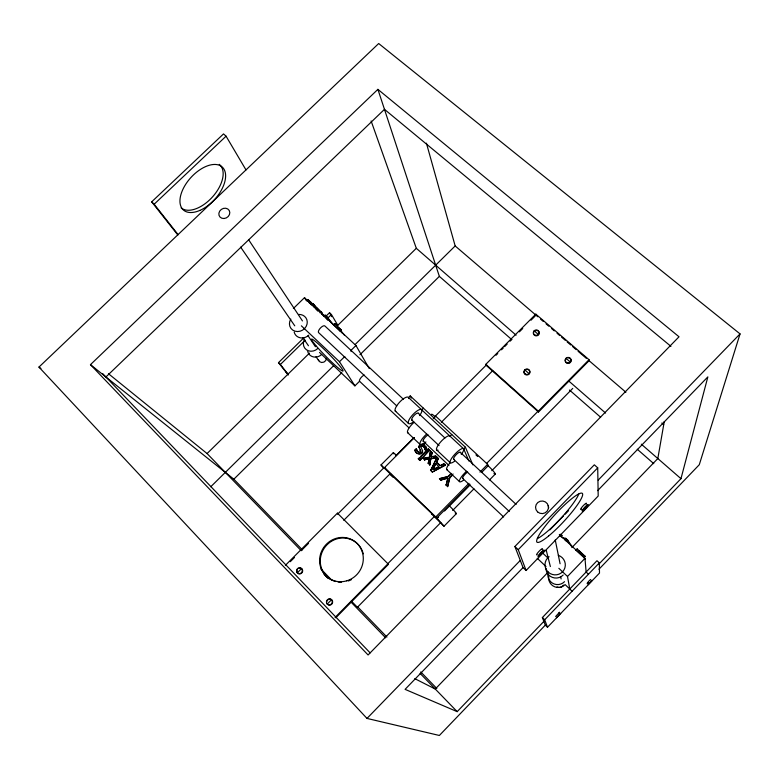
<?xml version="1.0" encoding="UTF-8"?>
<svg xmlns="http://www.w3.org/2000/svg" width="779" height="779" viewBox="0 0 779 779"><rect width="100%" height="100%" fill="white"/><g stroke="black" fill="none" stroke-linecap="round" stroke-linejoin="round"><path stroke-width="1.17" d="M664.273 421.497L657.827 458.539L571.835 547.598M430.787 458.442L429.804 464.917L430.787 458.442L437.165 457.546L430.67 470.535L436.97 457.176M429.258 457.166L423.124 458.422L429.463 457.536L430.456 451.041L432.17 452.842L431.177 457.302M429.463 457.536L430.456 451.041M417.729 451.606L417.203 451.002L419.005 452.317L420.193 451.937L420.212 449.892L420.748 451.849L419.852 452.667L418.566 452.453M416.337 448.714L417.008 450.671L416.268 448.655L414.954 449.98C415.178 455.588 425.1 455.296 422.004 449.454L420.631 446.299L422.218 445.422L424.458 447.458L423.581 446.231M423.786 446.62L421.78 445.822L420.533 446.747M429.278 459.055L428.284 463.486L429.073 458.685L424.526 459.746L429.073 458.685M431.965 452.463L430.972 456.922L435.568 455.861L438.343 458.471L436.688 462.434L439.677 465.258M556.42 617.708L560.646 613.307M453.076 474.012L449.707 477.43L447.604 486.632L449.882 477.78L452.414 475.219M447.935 478.433L446.143 485.249L447.75 478.092L440.826 480.03L447.75 478.092M598.798 564.2L680.963 478.676L707.858 376.89L597.629 490.643M420.426 450.272L418.664 446.523L420.047 444.429L407.583 432.598M418.771 447.409L420.047 444.429M545.31 625.128L547.51 627.261L599.499 573.071L599.324 562.905L596.977 560.724L542.369 617.543L545.31 625.128L439.366 735.473L366.997 718.423L38.95 367.084L378.691 43.527L740.05 333.899L699.279 464.732L598.934 569.254M588.018 584.776L592.215 580.404M414.954 449.98C415.353 454.196 422.763 455.53 422.413 450.447L422.617 450.827M435.743 463.534L432.627 469.63L438.957 466.748L435.743 463.534L433.348 468.968M438.343 458.471L436.493 462.064L440.232 465.608L443.864 463.68L445.364 465.287L432.267 472.055L430.466 470.175M559.293 612.722L559.526 612.236L555.641 616.53M590.813 579.878C591.115 577.872 584.269 586.402 588.476 582.556M558.562 613.677L558.981 613.151M547.51 627.261L544.687 619.772L599.324 562.905M523.06 567.599L526.088 570.501L598.194 496.038L597.717 467.848L594.319 464.82L514.89 546.498L523.06 567.599L405.08 689.357L457.176 711.646L543.869 621.399M548.231 572.039L435.257 689.035L414.788 678.655M577.151 548.893L576.032 550.441L577.151 548.893L584.961 556.148L583.831 557.686L585.477 559.176L584.007 557.073M584.961 556.148L583.802 557.355L575.993 550.101M569.77 589.041L567.511 576.47L584.98 558.329L559.322 534.491M538.143 556.274L544.044 550.188A4.255 0.672 -46.8 0 0 539.448 554.093A4.255 0.672 -46.8 0 0 539.798 555.417A4.255 0.672 -46.8 0 0 544.044 550.188M582.195 510.8L588.038 504.773A4.236 0.662 -47.3 0 0 583.617 508.492A4.236 0.662 -47.3 0 0 583.705 510.079A4.236 0.662 -47.3 0 0 588.038 504.773M560.753 534.306L561.961 535.426L560.802 536.614L559.604 535.494M565.797 538.347L564.639 539.545L566.557 541.327L567.706 540.129L565.797 538.347L562.37 537.705L561.094 536.147M526.088 570.501L518.23 549.662L597.717 467.848M366.997 718.423L520.275 560.432M549.935 529.866L563.49 515.893M565.184 514.14L568.573 510.644M598.214 480.098L740.05 333.899M387.611 563.908L434.468 516.35M486.437 463.602L537.549 411.721M335.097 617.445L387.952 563.792L388.468 564.298L335.768 617.805M538.493 412.013L538.338 411.156L589.031 359.703L535.835 314.151L485.804 364.338L486.077 365.283L538.493 412.013L589.06 360.677L589.031 359.703M456.367 513.663L444.02 526.224L435.782 516.954L468.919 483.311M479.971 472.093L487.615 464.333L435.753 416.21L433.202 418.771M469.971 484.265L436.571 518.181L381.009 464.966L393.2 452.745M481.588 472.464L488.16 465.793L487.615 464.333M436.922 518.707L438.606 516.993M444.517 510.995L469.834 485.288M351.056 601.252L357.269 607.425L440.739 522.582M452.657 510.459L473.953 488.822M491.831 470.643L572.74 388.4M489.514 479.942L495.23 474.138M451.148 473.389L448.256 476.32L439.444 478.705L448.431 476.67L449.882 475.209M327.238 604.046L331.513 599.723M463.7 448.908L465.394 447.195L410.212 395.927L408.547 397.592L463.7 448.908L468.87 460.983M415.178 450.359L416.561 449.094M297.315 572.847L301.551 568.592A3.009 2.843 -56 0 0 296.663 570.014A3.009 2.843 -56 0 0 300.081 573.558A3.009 2.843 -56 0 0 301.551 568.592M421.887 443.913L423.942 444.634L426.035 447.097L426.668 448.509L425.285 449.902L426.464 448.129L425.831 446.718M418.333 458.773L419.608 457.487L421.001 458.812L419.939 460.467L418.333 458.773L419.939 460.467M420.923 456.328L428.255 448.957L429.482 450.116L422.364 457.867L420.923 456.328L428.255 448.957M429.482 450.116L422.364 457.867M419.725 460.097L421.001 458.812M451.742 434.516L450.058 436.221A9.64 2.668 -46.9 0 0 440.349 442.287A9.64 2.668 -46.9 0 0 438.09 450.174M285.387 565.35L337.434 513.147L338.057 513.76M290.285 561.688L294.491 557.462M303.791 548.134L301.22 550.714L207.078 453.553L108.476 373.725M304.238 547.647L308.523 543.352M337.628 514.15L383.872 467.77M395.859 455.744L413.834 437.701M434.39 417.086L486.622 364.699M496.038 355.243L497.752 353.53M501.51 349.79L503.224 348.067M504.597 346.655L507.168 344.084M510.089 341.183L511.803 339.469M519.408 331.835L522.728 328.514M531.015 320.198L535.163 316.04M385.624 468.939L384.612 467.517L414.447 437.584M343.773 520.294L389.997 473.866M441.352 422.267L492.718 370.668M421.76 409.881L423.435 408.206M319.497 352.381L354.912 385.858L359.557 381.262A4.372 1.577 -46.8 0 1 360.687 378.078A4.372 1.577 -46.8 0 1 364.251 375.04M210.758 486.748L333.539 365.789M355.175 344.474L455.17 245.95L426.415 143.161M354.912 385.858L339.488 361.729L344.435 356.86A4.645 1.772 -46.9 0 0 345.36 357.201M293.381 308.494L304.482 297.675L355.954 345.506L351.027 350.365A4.645 1.772 -46.9 0 1 351.056 351.592M90.461 364.65L368.097 654.983L679.025 336.781L377.903 89.361L90.461 364.65L233.846 479.192L341.786 372.664M359.917 354.766L439.356 276.37L377.903 89.361M339.956 330.773L341.046 329.702L334.551 323.665L333.461 324.726L340.316 331.387L341.406 330.315L341.046 329.702M288.259 375.04L278.493 362.654L304.073 337.619M326.119 316.05L329.507 312.739L331.426 314.512L337.804 325.31L416.317 248.306L371.125 120.988M325.603 317.423L326.683 316.362L325.086 314.882L324.006 315.943L327.745 320.188M286.156 372.372L288.006 374.163L280.382 364.484L305.125 340.257M327.19 318.66L331.426 314.512M207.078 453.553L309.467 353.111M308.796 302.34L309.39 302.895L310.461 301.853L312.837 304.355M311.025 302.398L309.945 303.45L309.39 302.895M310.47 303.976L311.542 302.934M310.957 304.501L312.038 303.45M311.396 304.988L312.476 303.937M313.041 303.683L311.96 304.745L313.791 306.741L314.872 305.68L313.041 303.683L314.872 305.68M313.353 306.03L314.434 304.969M314.122 307.335L315.203 306.283L317.063 309.302M321.513 314.21L322.594 313.148L316.177 307.189L315.096 308.241L317.832 311.113M316.478 309.526L317.559 308.474M320.013 312.817L321.094 311.756M310.461 301.853L307.832 299.526L306.76 300.577L307.647 301.307M105.905 376.987L384.475 109.342L670.933 346.343M178.079 234.586L154.164 204.215L226.066 136.189L223.515 133.91L151.671 201.849L177.816 234.995M433.845 469.445L437.934 467.283M441.333 465.491L444.049 464.041L445.364 465.287M445.179 464.927L432.267 472.055M433.465 456.767L435.763 456.231L438.528 458.841M430.982 458.812L437.165 457.546M444.02 526.224L431.478 513.75L432.54 514.471M423.474 444.624L424.662 445.228M560.101 534.345L561.961 535.426M38.95 367.084L40.917 368.496M455.17 245.95L537.822 316.771M540.568 319.127L543.314 321.474M546.06 323.83L548.806 326.177M551.551 328.534L554.288 330.88M557.034 333.237L559.78 335.583M561.61 337.161L565.272 340.296M567.102 341.864L570.764 345M572.594 346.567L576.256 349.703M578.076 351.271L586.314 358.321M589.06 360.677L625.907 392.246M661.829 423.026L663.669 424.604M534.151 330.832L538.357 334.464M565.973 358.301L570.277 362.011M416.317 248.306L516.097 335.165M568.904 381.135L605.575 413.055M641.321 444.176L680.963 478.676M439.356 276.37L511.745 339.595M569.468 390.026L600.628 417.232M637.271 449.249L653.766 463.661M524.861 369.947L529.009 373.599M485.804 364.338L538.338 411.156M390.104 474.557L393.268 477.157L390.298 473.651M335.924 323.567L337.804 325.31M475.93 454.858L477.712 456.513M584.99 556.479L578.953 550.88L581.115 553.528M338.057 327.199L341.406 330.315M341.017 331.727L342.556 333.159L341.027 331.387M570.501 545.261L572.059 546.702L567.706 540.129M403.434 399.267L325.057 326.148A4.596 1.889 -46.9 0 0 320.753 327.696A4.596 1.889 -46.9 0 0 318.523 332.545L396.754 405.927M418.411 413.24L444.916 437.973M460.311 452.326L516.136 504.412M588.457 574.22L586.12 572.029L584.98 558.329M351.952 601.865L357.269 607.425M411.702 419.949L439.044 445.598M453.534 459.182L509.262 511.452M395.177 410.932L408.342 423.309M436.542 449.834L450.135 462.609M301.376 325.836L339.488 361.729M542.535 552.944L547.773 557.871M558.845 568.3L567.511 576.47M359.557 381.262L408.956 427.798M423.163 441.177L448.938 465.452M462.619 478.345L503.614 516.954M428.46 449.337L429.687 450.496M430.66 451.421L432.17 452.842M446.63 469.474L459.435 481.568M425.013 449.454L424.925 448.831L425.227 449.834M537.237 558.251L545.991 566.528M572.098 591.242L565.106 584.601A9.552 9.406 25.1 0 1 548.747 576.557M423.124 458.422L424.73 460.116M428.08 463.125L429.804 464.917M151.671 201.849L154.164 204.215M514.89 546.498L518.23 549.662M421.215 459.182L419.608 457.487M439.444 478.705L441.021 480.38M445.958 484.908L447.604 486.632M310.831 302.447L307.832 299.526M278.493 362.654L280.382 364.484M542.369 617.543L544.687 619.772M384.612 467.517L435.782 516.954M337.434 513.147L388.468 564.298M233.846 479.192L302.359 549.838M320.958 569.021L331.951 580.355M357.327 606.52L386.929 637.047M420.757 671.926L436.824 688.5M324.064 574.279L328.29 578.641M351.125 602.206L385.624 637.806M420.115 673.407L457.176 711.646M102.653 373.589L370.113 652.851M384.008 468.5L381.009 464.966M316.177 307.189L319.887 311.483M340.92 330.919L344.318 335.067M322.078 313.713L324.298 316.293M322.311 314.288L323.665 315.875M326.683 316.362L333.12 324.658M326.956 317.15L328.757 319.478M330.072 321.182L331.825 323.451M240.653 247.128L294.764 325.836M302.982 337.784L308.455 345.759M315.992 356.714L318.728 360.696M308.065 335.778L315.427 346.723M248.696 239.844L302.456 320.929M566.849 539.681L568.855 542.739M304.482 297.675L306.42 300.762M334.551 323.665L334.921 324.298M226.066 136.189L245.989 169.91M329.507 312.739L331.835 316.673M416.784 450.291L417.417 451.382M355.954 345.506L369.178 368.457M410.212 395.927L411.312 398.069M424.243 447.078L425.13 449.21M465.394 447.195L472.824 464.859M546.206 550.12L550.364 566.537M560.617 576.587L561.123 578.953M548.212 505.493L548.698 507.869M555.242 539.983L560.082 563.762M535.835 314.151L535.991 315.203M563.353 585.107A4.664 4.586 27.6 0 1 557.063 586.899M326.469 358.359A4.216 3.876 -33.1 0 1 318.348 359.762M488.16 465.793A8.793 1.003 44.5 0 1 494.461 472.522A8.793 1.003 44.5 0 1 493.944 473.574M431.663 414.74A8.598 0.964 44.9 0 1 435.003 416.492M449.016 505.542A8.832 0.594 44.7 0 1 455.433 512.212A8.832 0.594 44.7 0 1 455.228 512.952M393.95 453.894A8.637 0.575 44.9 0 1 396.394 455.218M321.669 354.435A8.627 7.897 -33 0 1 313.46 356.918A8.627 7.897 -33 0 1 307.695 351.456M564.522 581.679A9.699 9.543 23.6 0 1 547.919 573.519M317.715 348.534A8.744 7.985 -32.9 0 1 306.459 349.79A8.744 7.985 -32.9 0 1 304.628 339.274M308.747 335.165A9.027 8.199 -32.8 0 1 300.178 337.784A9.027 8.199 -32.8 0 1 294.18 332.107M298.649 314.443A9.153 8.296 -32.8 0 1 307.062 324.025A9.153 8.296 -32.8 0 1 294.998 331.182A9.153 8.296 -32.8 0 1 290.801 319.108M563.198 575.019A10.02 9.864 20 0 1 545.913 568.329M558.339 555.339A10.185 10.02 18.4 0 1 563.967 569.936A10.185 10.02 18.4 0 1 548.397 572.273A10.185 10.02 18.4 0 1 549.098 556.722M454.274 459.337A4.849 1.266 -46.9 0 1 455.91 454.975A4.849 1.266 -46.9 0 1 460.34 452.774M463.301 478.452A4.547 1.12 -46.8 0 1 463.466 476.212A4.547 1.12 -46.8 0 1 467.702 472.055M454.527 461.285A9.689 2.532 -46.9 0 1 450.973 459.415A9.689 2.532 -46.9 0 1 461.372 448.899A9.689 2.532 -46.9 0 1 461.265 454.478M463.505 480.205A9.105 2.23 -46.8 0 1 459.532 480.234A9.105 2.23 -46.8 0 1 466.485 471.314M423.912 441.352A4.479 1.295 -46.8 0 1 423.893 438.976A4.479 1.295 -46.8 0 1 428.099 434.916M447.136 469.825A9.056 2.356 -46.8 0 1 450.262 462.531M412.519 420.173A4.771 1.47 -46.9 0 1 413.902 415.674A4.771 1.47 -46.9 0 1 418.479 413.707M395.82 411.419A9.494 3.058 -46.9 0 1 400.318 401.428A9.494 3.058 -46.9 0 1 408.702 398.556M408.157 433.017A8.92 2.707 -46.8 0 1 408.439 428.995A8.92 2.707 -46.8 0 1 414.185 422.247M412.958 422.276A9.543 2.931 -46.9 0 1 408.975 419.969A9.543 2.931 -46.9 0 1 419.258 409.676A9.543 2.931 -46.9 0 1 419.628 415.606M425.918 441.956A8.968 2.59 -46.8 0 1 419.891 443.485A8.968 2.59 -46.8 0 1 426.717 434.01M570.666 359.148A2.95 2.756 -6.9 0 1 569.722 362.965A2.95 2.756 -6.9 0 1 565.661 362.138A2.95 2.756 -6.9 0 1 566.615 358.321M568.066 357.892A2.95 2.756 -6.9 0 1 568.836 357.951M569.556 358.194A2.95 2.756 -6.9 0 1 570.179 358.603M535.514 330.588A2.902 2.697 -11.1 0 1 539.224 333.022A2.902 2.697 -11.1 0 1 535.65 335.807A2.902 2.697 -11.1 0 1 533.79 331.932M534.228 331.348A2.902 2.697 -11.1 0 1 534.822 330.89M529.486 370.726A2.931 2.746 -11.5 0 1 528.503 374.533A2.931 2.746 -11.5 0 1 524.491 373.696A2.931 2.746 -11.5 0 1 525.474 369.889M526.176 369.587A2.931 2.746 -11.5 0 1 527.685 369.519M528.396 369.762A2.931 2.746 -11.5 0 1 529.009 370.171M298.435 568.427A3.009 2.834 -56.1 0 1 302.651 570.394A3.009 2.834 -56.1 0 1 299.185 573.88A3.009 2.834 -56.1 0 1 297.344 569.527M326.888 601.349A3.048 2.902 -60.8 0 1 331.25 599.47A3.048 2.902 -60.8 0 1 331.727 604.192A3.048 2.902 -60.8 0 1 327.122 603.637M335.827 581.533A22.455 21.442 -53.7 0 1 327.024 544.784A22.455 21.442 -53.7 0 1 363.238 553.83M351.495 579.586A22.455 21.442 -53.7 0 1 348.271 580.988M341.475 582.195A22.455 21.442 -53.7 0 1 338.057 581.981M537.101 554.784A4.255 0.682 -46.8 0 1 537.481 553.148A4.255 0.682 -46.8 0 1 541.278 549.234A4.255 0.682 -46.8 0 1 542.203 549.516M581.533 509.125A4.236 0.672 -47.3 0 1 581.27 508.074A4.236 0.672 -47.3 0 1 585.175 503.877A4.236 0.672 -47.3 0 1 586.11 504.208M578.797 494.032A33.263 5.657 -47.1 0 1 560.617 518.561A33.263 5.657 -47.1 0 1 537.413 538.601M219.25 164.359A28.94 16.223 -47.8 0 1 212.93 196.444A28.94 16.223 -47.8 0 1 181.137 207.886M224.021 218.519A5.687 4.947 -32.2 0 0 229.211 210.457A5.687 4.947 -32.2 0 0 219.717 211.109A5.687 4.947 -32.2 0 0 224.021 218.519M537.559 511.881A6.466 6.31 -1.5 0 0 548.309 508.755A6.466 6.31 -1.5 0 0 540.168 501.257A6.466 6.31 -1.5 0 0 537.559 511.881M316.488 346.285A22.455 1.909 45.4 0 0 342.663 371.086A22.455 1.909 45.4 0 0 322.574 347.804A22.455 1.909 45.4 0 0 316.488 346.285M346.713 580.832A22.513 21.491 -53.6 0 0 357.191 543.518A22.513 21.491 -53.6 0 0 320.451 554.395A22.513 21.491 -53.6 0 0 346.713 580.832M330.773 604.475A3.048 2.902 -60.8 0 0 330.919 599.255A3.048 2.902 -60.8 0 0 326.44 601.933A3.048 2.902 -60.8 0 0 330.773 604.475M534.861 335.067A2.912 2.697 -11.1 0 0 539.156 332.506A2.912 2.697 -11.1 0 0 534.735 330.374A2.912 2.697 -11.1 0 0 534.861 335.067M566.732 362.615A2.95 2.756 -6.9 0 0 571.065 360.025A2.95 2.756 -6.9 0 0 566.567 357.843A2.95 2.756 -6.9 0 0 566.732 362.615M525.494 374.193A2.931 2.756 -11.5 0 0 529.827 371.612A2.931 2.756 -11.5 0 0 525.377 369.421A2.931 2.756 -11.5 0 0 525.494 374.193M548.591 536.02A33.302 5.55 -47.1 0 0 582.673 494.266A33.302 5.55 -47.1 0 0 547.656 523.079A33.302 5.55 -47.1 0 0 548.591 536.02M199.862 210.418A28.969 16.164 -47.8 0 0 223.865 168.985A28.969 16.164 -47.8 0 0 184.613 186.074A28.969 16.164 -47.8 0 0 199.862 210.418"/></g></svg>
